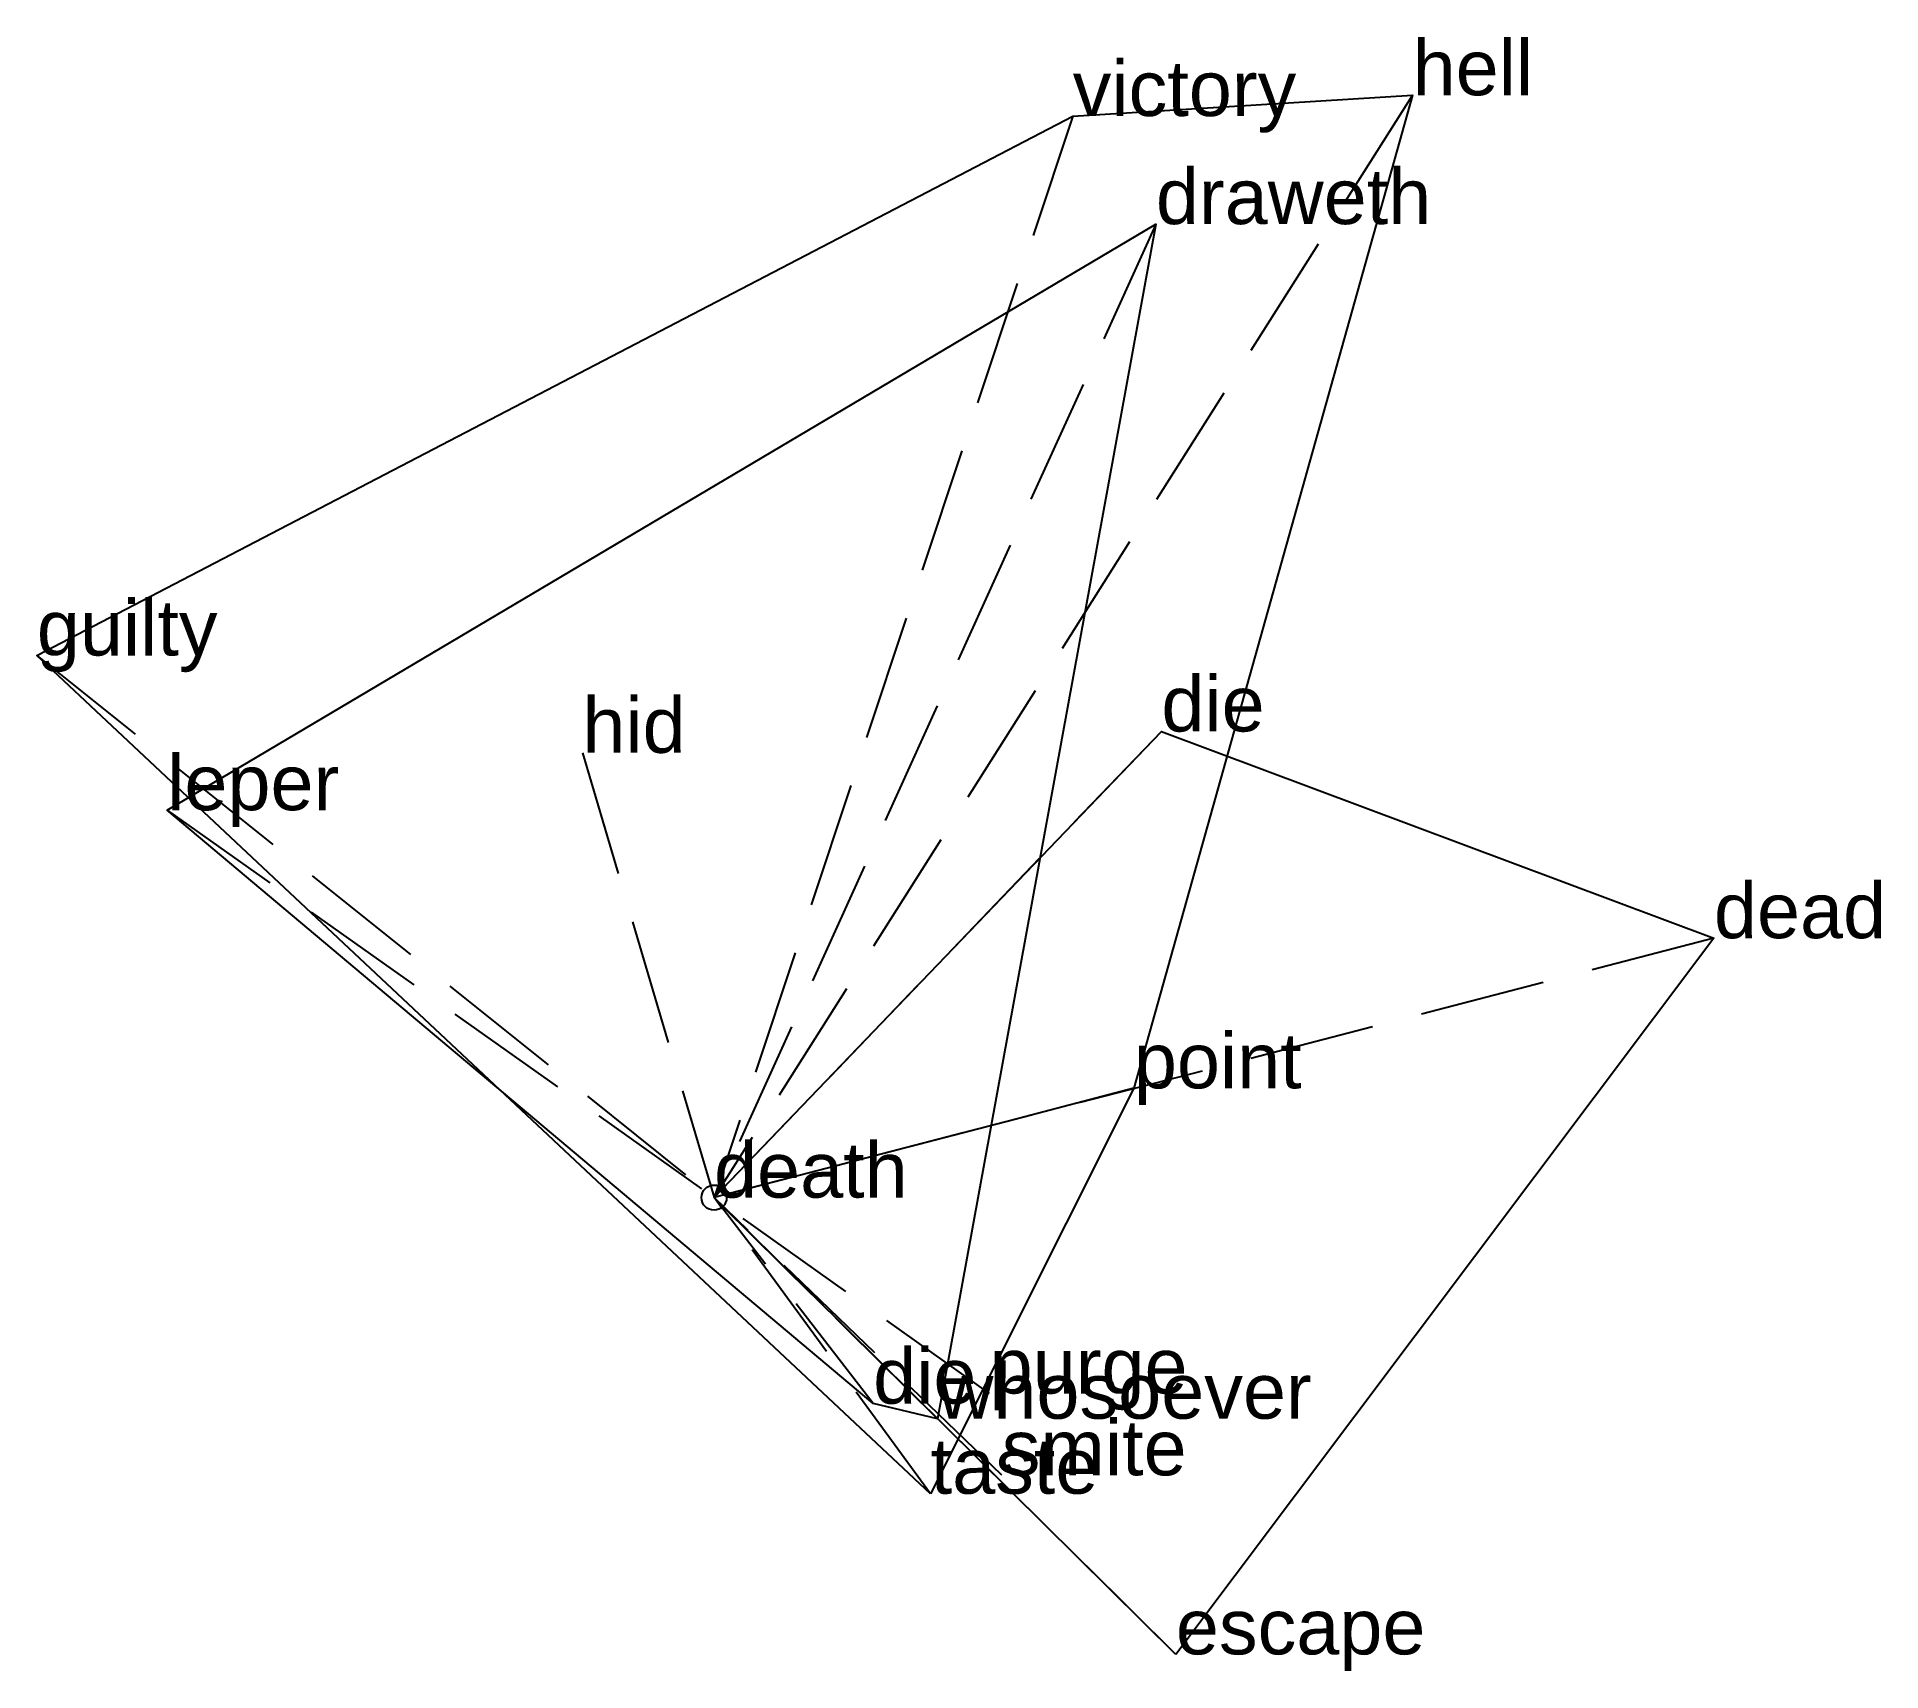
# Model space of a CAD drawing. Extents: x -1.34 to 2.32, y -0.94 to 2.3.
import ezdxf

# ---------------------------------------------------------------- set-up
doc = ezdxf.new("R2010")
doc.units = 0
doc.linetypes.add('DASHED2', pattern=[0.3, 0.25, -0.05])
for name, color, linetype in [('TEXT_nt', 1, 'CONTINUOUS'), ('TEXT_ot', 1, 'CONTINUOUS'), ('TEXT_q', 1, 'CONTINUOUS')]:
    doc.layers.add(name, color=color, linetype=linetype)
doc.styles.get("Standard").update_dxf_attribs({"font": 'arial.ttf'})

# ---------------------------------------------------------------- blocks, each defined once
blk = doc.blocks.new('ot')
at = {"layer": 'LINES_ot', "linetype": 'DASHED2'}
for p in [(0.8772, 1.9328), (-0.2614, 0.8831), (-1.0856, 0.7692), (0, 0), (0.3159, -0.409), (0.4436, -0.4389)]:
    blk.add_line(p, (0, 0), dxfattribs=at)
at = {"layer": 'ORIGIN_ot'}
blk.add_circle((0, 0), 0.025, dxfattribs=at)
at = {"layer": 'TEXT_ot'}
for s, p in [('draweth', (0.8772, 1.9328)), ('hid', (-0.2614, 0.8831)), ('leper', (-1.0856, 0.7692)), ('death', (0, 0)), ('die', (0.3159, -0.409)), ('whosoever', (0.4436, -0.4389))]:
    blk.add_text(s, height=0.11, dxfattribs=at).set_placement(p)
blk = doc.blocks.new('nt')
at = {"layer": 'LINES_nt', "linetype": 'DASHED2'}
for p in [(1.3869, 2.1886), (0.712, 2.1473), (-1.3444, 1.0763), (0.8335, 0.217), (0, 0), (0.43, -0.5878)]:
    blk.add_line(p, (0, 0), dxfattribs=at)
at = {"layer": 'ORIGIN_nt'}
blk.add_circle((0, 0), 0.025, dxfattribs=at)
at = {"layer": 'TEXT_nt'}
for s, p in [('hell', (1.3869, 2.1886)), ('victory', (0.712, 2.1473)), ('guilty', (-1.3444, 1.0763)), ('point', (0.8335, 0.217)), ('death', (0, 0)), ('taste', (0.43, -0.5878))]:
    blk.add_text(s, height=0.11, dxfattribs=at).set_placement(p)
blk = doc.blocks.new('q')
at = {"layer": 'LINES_q', "linetype": 'DASHED2'}
for p in [(0.8881, 0.9255), (1.9851, 0.5151), (0, 0), (0.5471, -0.3889), (0.9169, -0.9068), (0.5711, -0.5513)]:
    blk.add_line(p, (0, 0), dxfattribs=at)
at = {"layer": 'ORIGIN_q'}
blk.add_circle((0, 0), 0.025, dxfattribs=at)
at = {"layer": 'TEXT_q'}
for s, p in [('die', (0.8881, 0.9255)), ('dead', (1.9851, 0.5151)), ('death', (0, 0)), ('purge', (0.5471, -0.3889)), ('smite', (0.5711, -0.5513)), ('escape', (0.9169, -0.9068))]:
    blk.add_text(s, height=0.11, dxfattribs=at).set_placement(p)

msp = doc.modelspace()

# ---------------------------------------------------------------- linework, layer by layer
at = {"layer": 'OUTLINE_nt', "linetype": 'CONTINUOUS'}
msp.add_polyline3d([(0.43, -0.5878, 0), (-1.3444, 1.0763, 0), (0.712, 2.1473, 0), (1.3869, 2.1886, 0), (0.8335, 0.217, 0), (0.43, -0.5878, 0)], close=True, dxfattribs=at)
at = {"layer": 'OUTLINE_ot', "linetype": 'CONTINUOUS'}
msp.add_polyline3d([(0.4436, -0.4389, 0), (0.3159, -0.409, 0), (-1.0856, 0.7692, 0), (0.8772, 1.9328, 0), (0.4436, -0.4389, 0)], close=True, dxfattribs=at)
at = {"layer": 'OUTLINE_q', "linetype": 'CONTINUOUS'}
msp.add_polyline3d([(0.9169, -0.9068, 0), (0, 0, 0), (0.8881, 0.9255, 0), (1.9851, 0.5151, 0), (0.9169, -0.9068, 0)], close=True, dxfattribs=at)

# ---------------------------------------------------------------- block references
for name in ['nt', 'ot', 'q']:
    msp.add_blockref(name, (0, 0))

doc.saveas('drawing.dxf')
